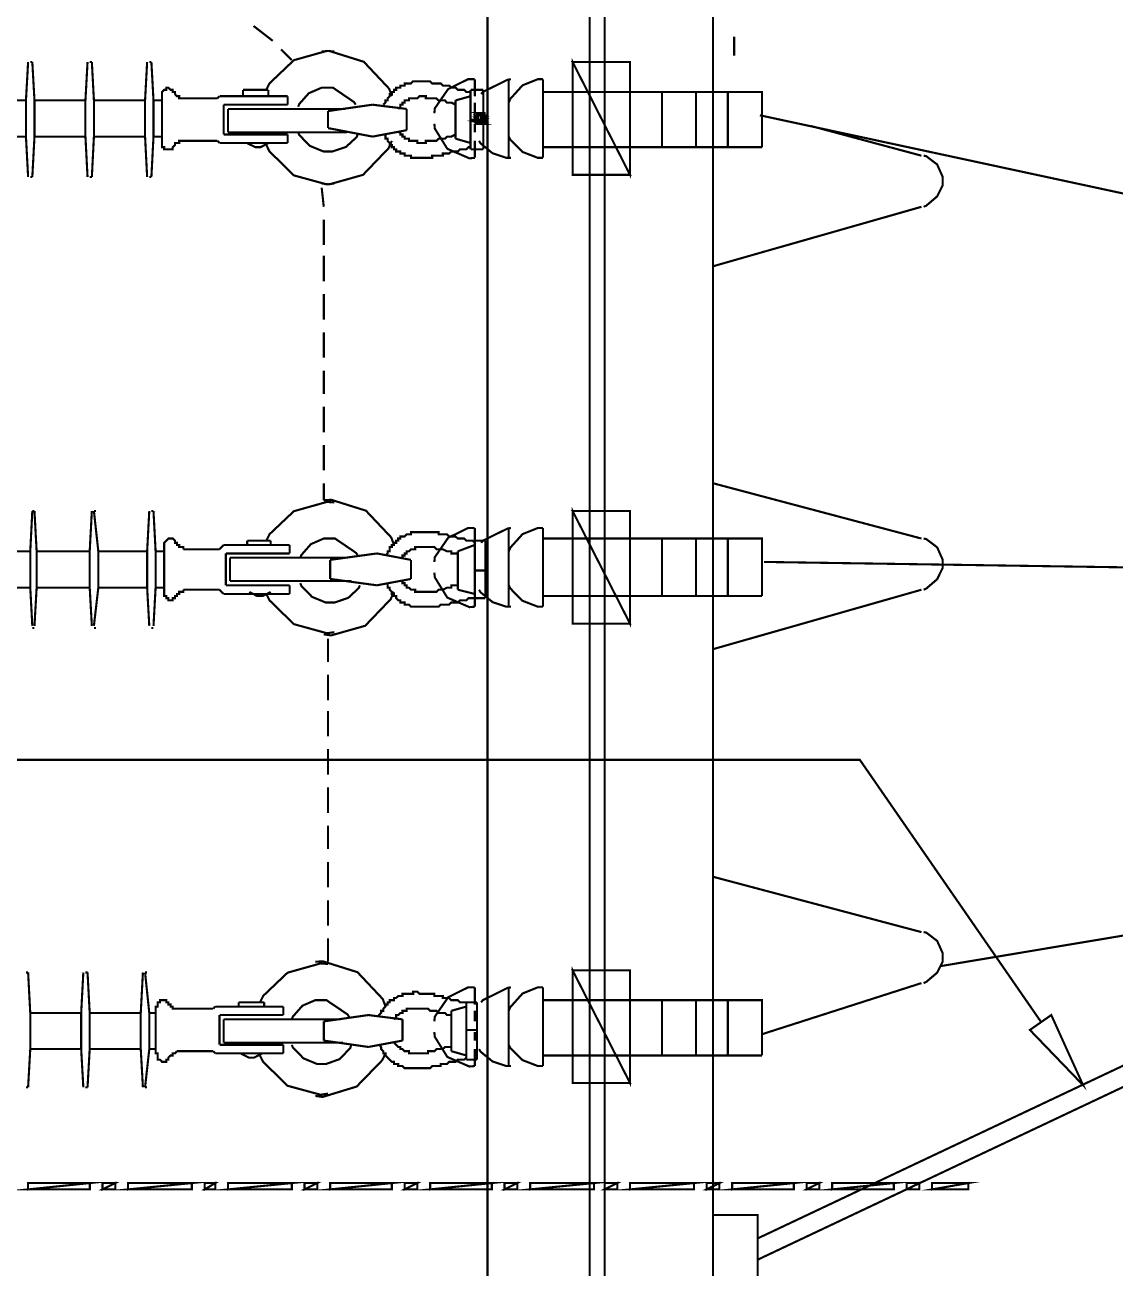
# Model space of a CAD drawing. Extents: x 219 to 1226, y 175 to 465.
# Drawn here: x 643.39 to 665.13, y 288.75 to 313.52 of the extents above; entities that cross this region are included whole.
import ezdxf

# ---------------------------------------------------------------- set-up
doc = ezdxf.new("R2010")
doc.units = 0
doc.header["$MEASUREMENT"] = 0
for name, color, linetype in [('C00-00-00-BLACK', 7, 'Continuous'), ('C00-7E-FF', 150, 'Continuous'), ('CFF-00-00', 1, 'Continuous')]:
    doc.layers.add(name, color=color, linetype=linetype)

msp = doc.modelspace()

# ---------------------------------------------------------------- linework, layer by layer
at = {"layer": 'C00-00-00-BLACK', "const_width": 0.0423}
for points in [[(681.67, 257.804), (657.579, 257.804), (652.618, 257.804), (652.618, 326.175)], [(670.557, 257.804), (670.557, 262.296), (657.113, 262.296), (657.113, 321.681), (688.498, 321.681), (688.498, 262.296), (685.148, 262.296), (685.148, 257.804)], [(648.335, 313.205), (647.953, 313.501)], [(657.536, 312.908), (657.536, 313.289)], [(649.564, 312.992), (649.415, 313.004), (648.757, 312.819), (648.27, 312.356), (648.207, 312.228)], [(648.715, 312.823), (648.503, 313.035)], [(650.711, 312.101), (650.657, 312.25), (650.151, 312.787), (649.458, 313.004), (649.311, 312.992)], [(643.415, 312.017), (643.458, 312.782)], [(643.501, 312.782), (643.542, 312.782)], [(643.542, 312.782), (643.585, 312.017)], [(644.601, 312.017), (644.643, 312.782)], [(644.686, 312.782), (644.729, 312.782)], [(644.729, 312.782), (644.77, 312.017)], [(645.79, 312.017), (645.831, 312.782)], [(645.874, 312.782), (645.916, 312.782)], [(645.916, 312.782), (645.958, 312.017)], [(652.364, 312.44), (652.231, 312.44), (651.833, 312.244), (651.567, 311.859), (651.557, 311.762)], [(652.364, 312.101), (652.364, 312.44)], [(653.084, 312.44), (653.02, 312.43), (652.523, 312.186), (652.491, 312.144)], [(653.722, 312.44), (653.62, 312.44), (653.317, 312.319), (653.073, 312.049), (653.041, 311.974)], [(653.041, 310.873), (653.041, 312.44)], [(653.722, 310.873), (653.722, 312.44)], [(646.127, 312.058), (646.127, 312.101), (646.127, 312.144), (646.127, 312.186), (646.17, 312.228), (646.213, 312.228), (646.213, 312.271), (646.254, 312.271), (646.3, 312.228), (646.342, 312.228), (646.342, 312.186), (646.385, 312.186), (646.385, 312.144), (646.426, 312.101), (646.469, 312.101), (646.469, 312.058), (646.512, 312.058)], [(647.742, 312.101), (647.742, 312.228)], [(647.742, 312.228), (648.249, 312.228)], [(648.249, 312.228), (648.249, 312.101)], [(649.989, 311.932), (649.955, 311.985), (649.535, 312.271), (649.396, 312.271), (649.311, 312.271), (649.054, 312.16), (648.863, 311.944), (648.842, 311.89)], [(652.279, 312.186), (652.238, 312.186), (652.195, 312.186), (652.152, 312.228), (652.109, 312.228), (652.068, 312.228), (652.025, 312.228), (651.98, 312.271), (651.938, 312.271), (651.896, 312.271), (651.853, 312.313), (651.81, 312.313), (651.769, 312.313), (651.726, 312.313), (651.684, 312.355), (651.642, 312.355), (651.599, 312.355), (651.557, 312.355), (651.514, 312.355), (651.473, 312.397), (651.43, 312.397), (651.387, 312.397), (651.346, 312.397), (651.303, 312.397), (651.261, 312.397), (651.218, 312.397), (651.176, 312.397), (651.134, 312.397), (651.091, 312.355), (651.05, 312.355), (651.007, 312.355), (650.964, 312.355), (650.964, 312.313), (650.922, 312.313), (650.88, 312.313), (650.88, 312.271), (650.837, 312.271), (650.795, 312.271), (650.795, 312.228), (650.752, 312.228), (650.752, 312.186), (650.711, 312.186), (650.711, 312.144), (650.668, 312.144), (650.668, 312.101), (650.625, 312.058), (650.625, 312.017), (650.584, 312.017), (650.584, 311.974), (650.539, 311.932)], [(652.279, 311.043), (652.279, 312.228)], [(652.534, 312.228), (652.279, 312.228)], [(652.279, 311.085), (652.279, 312.186)], [(652.534, 311.043), (652.534, 312.228)], [(653.722, 312.186), (658.09, 312.186), (658.09, 311.085)], [(656.095, 312.186), (656.095, 311.085)], [(656.774, 312.186), (656.774, 311.085)], [(657.409, 312.186), (657.409, 311.085)], [(643.415, 312.017), (642.482, 312.017)], [(643.415, 312.017), (643.415, 311.296)], [(643.585, 312.017), (643.585, 311.296)], [(644.601, 312.017), (643.585, 312.017)], [(644.601, 312.017), (644.601, 311.296)], [(645.79, 312.017), (644.77, 312.017)], [(644.77, 312.017), (644.77, 311.296)], [(645.79, 312.017), (645.79, 311.296)], [(645.958, 312.017), (645.958, 311.296)], [(646.127, 312.017), (645.958, 312.017)], [(646.127, 312.058), (646.127, 311.212)], [(647.231, 312.058), (646.512, 312.058)], [(647.231, 312.058), (647.274, 312.101)], [(647.274, 312.101), (648.631, 312.101)], [(647.358, 311.932), (647.358, 311.635)], [(647.358, 311.932), (648.631, 311.932)], [(648.631, 312.101), (648.631, 311.932)], [(649.438, 311.805), (650.326, 311.932)], [(650.326, 311.932), (651.007, 311.847)], [(651.98, 311.932), (651.896, 311.974), (651.853, 311.974), (651.81, 311.974), (651.769, 312.017), (651.684, 312.017), (651.642, 312.017), (651.599, 312.058), (651.557, 312.058), (651.514, 312.058), (651.473, 312.058), (651.43, 312.058), (651.387, 312.058), (651.387, 312.101), (651.346, 312.101), (651.303, 312.101), (651.261, 312.101), (651.218, 312.058), (651.176, 312.058), (651.134, 312.058), (651.091, 312.058), (651.05, 312.058), (651.05, 312.017), (651.007, 312.017), (650.964, 312.017), (650.964, 311.974), (650.922, 311.974), (650.922, 311.932), (650.88, 311.932), (650.88, 311.89), (650.837, 311.847)], [(651.98, 312.017), (652.279, 312.101)], [(651.98, 311.255), (651.98, 312.017)], [(652.364, 311.762), (652.364, 311.974)], [(647.443, 311.847), (649.777, 311.847)], [(647.443, 311.847), (647.443, 311.382)], [(649.438, 311.805), (649.438, 311.466)], [(651.007, 311.847), (651.007, 311.424)], [(647.358, 311.339), (647.358, 311.635)], [(649.438, 311.466), (650.326, 311.296)], [(650.326, 311.296), (651.007, 311.424)], [(651.557, 311.551), (651.567, 311.456), (651.816, 311.053), (652.257, 310.863), (652.364, 310.873)], [(652.534, 311.635), (652.279, 311.635)], [(652.364, 311.382), (652.364, 311.551)], [(643.415, 311.296), (642.482, 311.296)], [(643.415, 311.296), (643.458, 310.493)], [(643.542, 310.493), (643.585, 311.296)], [(644.601, 311.296), (643.585, 311.296)], [(644.601, 311.296), (644.643, 310.493)], [(644.729, 310.493), (644.77, 311.296)], [(645.79, 311.296), (644.77, 311.296)], [(645.79, 311.296), (645.831, 310.493)], [(645.916, 310.493), (645.958, 311.296)], [(646.127, 311.296), (645.958, 311.296)], [(646.127, 311.212), (646.127, 311.169), (646.127, 311.128), (646.127, 311.085), (646.17, 311.085), (646.17, 311.043), (646.213, 311.043), (646.254, 311.043), (646.3, 311.043), (646.342, 311.043), (646.342, 311.085), (646.385, 311.128), (646.385, 311.169), (646.426, 311.169), (646.469, 311.169), (646.469, 311.212), (646.512, 311.212)], [(647.231, 311.212), (646.512, 311.212)], [(647.231, 311.212), (647.274, 311.169)], [(647.358, 311.339), (648.631, 311.339)], [(647.443, 311.382), (649.819, 311.382)], [(648.631, 311.169), (648.631, 311.339)], [(648.842, 311.382), (648.863, 311.329), (649.076, 311.111), (649.346, 311), (649.438, 311), (649.527, 311), (649.797, 311.091), (650.008, 311.286), (650.03, 311.339)], [(649.311, 310.363), (649.458, 310.343), (650.136, 310.534), (650.646, 311.065), (650.711, 311.212)], [(652.279, 311.085), (652.238, 311.085), (652.195, 311.043), (652.152, 311.043), (652.109, 311.043), (652.068, 311.043), (652.025, 311), (651.98, 311), (651.938, 311), (651.896, 311), (651.853, 310.959), (651.81, 310.959), (651.769, 310.959), (651.726, 310.959), (651.726, 310.916), (651.684, 310.916), (651.642, 310.916), (651.599, 310.916), (651.557, 310.916), (651.514, 310.916), (651.514, 310.873), (651.473, 310.873), (651.43, 310.873), (651.387, 310.873), (651.346, 310.873), (651.303, 310.873), (651.261, 310.873), (651.218, 310.873), (651.176, 310.873), (651.134, 310.873), (651.091, 310.873), (651.091, 310.916), (651.05, 310.916), (651.007, 310.916), (650.964, 310.916), (650.964, 310.959), (650.922, 310.959), (650.88, 310.959), (650.88, 311), (650.837, 311), (650.795, 311), (650.795, 311.043), (650.752, 311.043), (650.752, 311.085), (650.711, 311.085), (650.711, 311.128), (650.668, 311.128), (650.668, 311.169), (650.625, 311.212), (650.625, 311.255), (650.584, 311.255), (650.584, 311.296), (650.584, 311.339), (650.539, 311.339)], [(651.98, 311.339), (651.896, 311.296), (651.853, 311.296), (651.81, 311.296), (651.769, 311.255), (651.684, 311.255), (651.642, 311.255), (651.599, 311.212), (651.557, 311.212), (651.514, 311.212), (651.473, 311.212), (651.43, 311.212), (651.387, 311.212), (651.387, 311.169), (651.346, 311.169), (651.303, 311.169), (651.261, 311.169), (651.218, 311.169), (651.218, 311.212), (651.176, 311.212), (651.134, 311.212), (651.091, 311.212), (651.05, 311.212), (651.05, 311.255), (651.007, 311.255), (650.964, 311.255), (650.964, 311.296), (650.922, 311.296), (650.922, 311.339), (650.88, 311.339), (650.88, 311.382), (650.837, 311.382)], [(652.279, 311.169), (651.98, 311.255)], [(652.364, 310.873), (652.364, 311.212)], [(652.448, 311.212), (652.48, 311.16), (652.718, 310.964), (652.991, 310.873), (653.084, 310.873)], [(653.041, 311.296), (653.073, 311.233), (653.317, 310.99), (653.62, 310.873), (653.722, 310.873)], [(647.274, 311.169), (648.631, 311.169)], [(647.826, 311.169), (647.836, 311.16), (647.988, 311.085), (648.039, 311.085), (648.091, 311.085), (648.238, 311.16), (648.249, 311.169)], [(648.207, 311.128), (648.27, 311.001), (648.757, 310.523), (649.415, 310.343), (649.564, 310.363)], [(652.534, 311.043), (652.279, 311.043)], [(658.09, 311.085), (653.722, 311.085)], [(643.501, 310.493), (643.542, 310.493)], [(644.686, 310.493), (644.729, 310.493)], [(645.874, 310.493), (645.916, 310.493)], [(649.311, 310.278), (649.353, 309.897)], [(649.353, 309.642), (649.353, 309.135)], [(649.353, 308.923), (649.353, 308.413)], [(649.353, 308.158), (649.353, 307.651)], [(649.353, 307.396), (649.353, 306.889)], [(649.353, 306.634), (649.353, 306.167)], [(649.353, 305.912), (649.353, 305.405)], [(649.353, 305.15), (649.353, 304.643)], [(649.353, 304.388), (649.353, 304.048)], [(649.564, 304.005), (649.415, 304.016), (648.757, 303.831), (648.27, 303.371), (648.207, 303.243)], [(650.752, 303.159), (650.698, 303.308), (650.194, 303.841), (649.501, 304.059), (649.353, 304.048)], [(643.501, 303.031), (643.542, 303.835)], [(643.542, 303.835), (643.585, 303.835)], [(643.585, 303.835), (643.628, 303.031)], [(644.686, 303.031), (644.729, 303.835)], [(644.77, 303.835), (644.813, 303.835)], [(644.77, 303.835), (644.858, 303.031)], [(645.831, 303.031), (645.874, 303.835)], [(645.916, 303.835), (645.958, 303.835)], [(645.958, 303.835), (646, 303.031)], [(652.364, 303.496), (652.231, 303.496), (651.833, 303.301), (651.567, 302.915), (651.557, 302.82)], [(652.364, 303.2), (652.364, 303.496)], [(653.084, 303.496), (653.02, 303.487), (652.523, 303.243), (652.491, 303.2)], [(653.041, 301.928), (653.041, 303.496)], [(653.722, 303.496), (653.62, 303.496), (653.317, 303.375), (653.073, 303.105), (653.041, 303.031)], [(653.722, 301.928), (653.722, 303.496)], [(646.17, 303.073), (646.17, 303.116), (646.17, 303.159), (646.17, 303.2), (646.213, 303.243), (646.254, 303.286), (646.3, 303.286), (646.342, 303.286), (646.385, 303.243), (646.385, 303.2), (646.426, 303.2), (646.426, 303.159), (646.469, 303.159), (646.469, 303.116), (646.512, 303.116), (646.553, 303.116), (646.553, 303.073)], [(647.826, 303.243), (648.292, 303.243)], [(647.826, 303.159), (647.826, 303.243)], [(648.292, 303.243), (648.292, 303.159)], [(650.03, 302.947), (649.998, 303), (649.577, 303.286), (649.438, 303.286), (649.352, 303.286), (649.097, 303.175), (648.906, 302.958), (648.885, 302.904)], [(652.364, 303.2), (652.321, 303.243), (652.279, 303.243), (652.238, 303.243), (652.195, 303.243), (652.152, 303.286), (652.109, 303.286), (652.068, 303.286), (652.025, 303.286), (651.98, 303.327), (651.938, 303.327), (651.896, 303.327), (651.853, 303.327), (651.81, 303.37), (651.769, 303.37), (651.726, 303.37), (651.684, 303.37), (651.642, 303.37), (651.642, 303.412), (651.599, 303.412), (651.557, 303.412), (651.514, 303.412), (651.473, 303.412), (651.43, 303.412), (651.387, 303.412), (651.346, 303.412), (651.303, 303.412), (651.261, 303.412), (651.218, 303.412), (651.176, 303.412), (651.134, 303.412), (651.091, 303.412), (651.091, 303.37), (651.05, 303.37), (651.007, 303.37), (650.964, 303.327), (650.922, 303.327), (650.88, 303.327), (650.88, 303.286), (650.837, 303.286), (650.837, 303.243), (650.795, 303.243), (650.795, 303.2), (650.752, 303.2), (650.752, 303.159), (650.711, 303.159), (650.711, 303.116), (650.668, 303.116), (650.668, 303.073), (650.668, 303.031), (650.625, 303.031), (650.625, 302.989), (650.584, 302.947)], [(652.575, 303.243), (652.364, 303.243)], [(652.364, 302.098), (652.364, 303.243)], [(652.575, 302.098), (652.575, 303.243)], [(653.722, 303.286), (658.09, 303.286), (658.09, 302.139)], [(656.095, 303.286), (656.095, 302.139)], [(656.774, 303.286), (656.774, 302.139)], [(657.409, 303.286), (657.409, 302.139)], [(643.501, 303.031), (642.524, 303.031)], [(643.501, 303.031), (643.501, 302.308)], [(644.686, 303.031), (643.628, 303.031)], [(643.628, 303.031), (643.628, 302.308)], [(644.686, 303.031), (644.686, 302.308)], [(644.858, 303.031), (644.858, 302.308)], [(645.831, 303.031), (644.858, 303.031)], [(645.831, 303.031), (645.831, 302.308)], [(646.17, 303.031), (646, 303.031)], [(646, 303.031), (646, 302.308)], [(646.17, 303.073), (646.17, 302.266)], [(647.274, 303.073), (646.553, 303.073)], [(647.274, 303.073), (647.358, 303.159)], [(647.358, 303.159), (648.673, 303.159)], [(648.673, 303.159), (648.673, 302.989)], [(652.025, 302.989), (651.938, 302.989), (651.896, 302.989), (651.896, 303.031), (651.81, 303.031), (651.726, 303.073), (651.684, 303.073), (651.642, 303.073), (651.599, 303.073), (651.557, 303.116), (651.514, 303.116), (651.473, 303.116), (651.43, 303.116), (651.387, 303.116), (651.346, 303.116), (651.303, 303.116), (651.261, 303.116), (651.218, 303.116), (651.176, 303.116), (651.176, 303.073), (651.134, 303.073), (651.091, 303.073), (651.05, 303.031), (651.007, 303.031), (651.007, 302.989), (650.964, 302.989), (650.964, 302.947), (650.922, 302.947), (650.922, 302.904)], [(652.025, 303.031), (652.364, 303.159)], [(652.025, 302.266), (652.025, 303.031)], [(652.364, 302.098), (652.364, 303.2)], [(652.364, 302.82), (652.364, 303.031)], [(647.401, 302.989), (648.673, 302.989)], [(647.401, 302.989), (647.401, 302.693)], [(647.485, 302.904), (647.485, 302.438)], [(647.485, 302.904), (649.819, 302.904)], [(649.48, 302.861), (650.412, 302.989)], [(649.48, 302.861), (649.48, 302.481)], [(650.412, 302.989), (651.091, 302.861)], [(651.091, 302.861), (651.091, 302.481)], [(647.401, 302.354), (647.401, 302.693)], [(651.557, 302.608), (651.567, 302.512), (651.816, 302.109), (652.257, 301.919), (652.364, 301.928)], [(652.364, 302.438), (652.364, 302.65)], [(652.575, 302.65), (652.364, 302.65)], [(643.501, 302.308), (642.524, 302.308)], [(643.501, 302.308), (643.542, 301.546)], [(643.585, 301.546), (643.628, 302.308)], [(644.686, 302.308), (643.628, 302.308)], [(644.686, 302.308), (644.729, 301.546)], [(644.77, 301.546), (644.858, 302.308)], [(645.831, 302.308), (644.858, 302.308)], [(645.831, 302.308), (645.874, 301.546)], [(645.958, 301.546), (646, 302.308)], [(646.17, 302.308), (646, 302.308)], [(646.17, 302.266), (646.17, 302.225), (646.17, 302.182), (646.17, 302.139), (646.213, 302.139), (646.213, 302.098), (646.254, 302.098), (646.254, 302.055), (646.3, 302.055), (646.342, 302.055), (646.342, 302.098), (646.385, 302.098), (646.385, 302.139), (646.426, 302.139), (646.426, 302.182), (646.469, 302.182), (646.469, 302.225), (646.512, 302.225), (646.553, 302.225), (646.553, 302.266)], [(647.274, 302.266), (646.553, 302.266)], [(647.274, 302.266), (647.358, 302.182)], [(647.401, 302.354), (648.673, 302.354)], [(647.485, 302.438), (649.903, 302.438)], [(648.673, 302.182), (648.673, 302.354)], [(648.885, 302.397), (648.906, 302.343), (649.118, 302.124), (649.389, 302.012), (649.48, 302.012), (649.57, 302.012), (649.84, 302.103), (650.051, 302.3), (650.073, 302.354)], [(649.48, 302.481), (650.412, 302.354)], [(650.412, 302.354), (651.091, 302.481)], [(652.364, 302.098), (652.321, 302.098), (652.279, 302.098), (652.238, 302.098), (652.195, 302.055), (652.152, 302.055), (652.109, 302.055), (652.068, 302.055), (652.025, 302.012), (651.98, 302.012), (651.938, 302.012), (651.896, 302.012), (651.853, 301.969), (651.81, 301.969), (651.769, 301.969), (651.726, 301.969), (651.684, 301.969), (651.642, 301.928), (651.599, 301.928), (651.557, 301.928), (651.514, 301.928), (651.473, 301.928), (651.43, 301.928), (651.387, 301.928), (651.346, 301.928), (651.303, 301.928), (651.261, 301.928), (651.218, 301.928), (651.176, 301.928), (651.134, 301.928), (651.091, 301.928), (651.05, 301.969), (651.007, 301.969), (650.964, 301.969), (650.964, 302.012), (650.922, 302.012), (650.88, 302.012), (650.88, 302.055), (650.837, 302.055), (650.795, 302.098), (650.795, 302.139), (650.752, 302.139), (650.752, 302.182), (650.711, 302.182), (650.711, 302.225), (650.668, 302.266), (650.668, 302.308), (650.625, 302.308), (650.625, 302.354), (650.625, 302.397)], [(652.025, 302.354), (651.938, 302.354), (651.896, 302.354), (651.896, 302.308), (651.81, 302.308), (651.726, 302.266), (651.684, 302.266), (651.642, 302.266), (651.599, 302.225), (651.557, 302.225), (651.514, 302.225), (651.473, 302.225), (651.43, 302.225), (651.387, 302.225), (651.346, 302.225), (651.303, 302.225), (651.261, 302.225), (651.218, 302.225), (651.176, 302.225), (651.176, 302.266), (651.134, 302.266), (651.091, 302.266), (651.05, 302.308), (651.007, 302.308), (651.007, 302.354), (650.964, 302.354), (650.964, 302.397), (650.922, 302.397), (650.922, 302.438)], [(652.364, 302.182), (652.025, 302.266)], [(652.364, 301.928), (652.364, 302.308)], [(652.448, 302.266), (652.48, 302.214), (652.718, 302.019), (652.991, 301.928), (653.084, 301.928)], [(653.041, 302.354), (653.073, 302.29), (653.317, 302.045), (653.62, 301.928), (653.722, 301.928)], [(647.358, 302.182), (648.673, 302.182)], [(647.869, 302.225), (647.879, 302.215), (648.029, 302.139), (648.08, 302.139), (648.132, 302.139), (648.281, 302.215), (648.292, 302.225)], [(648.207, 302.182), (648.27, 302.055), (648.757, 301.58), (649.415, 301.399), (649.564, 301.42)], [(649.353, 301.377), (649.501, 301.356), (650.179, 301.548), (650.687, 302.077), (650.752, 302.225)], [(652.575, 302.098), (652.364, 302.098)], [(658.09, 302.139), (653.722, 302.139)], [(643.542, 301.505), (643.585, 301.505)], [(644.77, 301.505), (644.813, 301.505)], [(645.916, 301.505), (645.958, 301.505)], [(649.438, 301.293), (649.438, 300.827)], [(649.438, 300.574), (649.438, 300.062)], [(649.438, 299.851), (649.438, 299.343)], [(649.438, 299.089), (649.438, 298.581)], [(649.438, 298.327), (649.438, 297.816)], [(649.438, 297.563), (649.438, 297.097)], [(649.438, 296.842), (649.438, 296.335)], [(649.438, 296.078), (649.438, 295.57)], [(649.438, 295.316), (649.438, 294.851)], [(649.438, 294.808), (649.289, 294.819), (648.63, 294.634), (648.144, 294.171), (648.08, 294.043)], [(650.584, 293.959), (650.53, 294.108), (650.025, 294.644), (649.331, 294.862), (649.184, 294.851)], [(643.415, 294.638), (643.458, 294.638)], [(643.458, 294.638), (643.501, 293.832)], [(644.516, 293.832), (644.559, 294.638)], [(644.601, 294.638), (644.643, 294.638)], [(644.643, 294.638), (644.686, 293.832)], [(645.704, 293.832), (645.747, 294.638)], [(645.79, 294.638), (645.874, 293.832)], [(645.79, 294.638), (645.831, 294.638)], [(652.364, 294.342), (652.231, 294.342), (651.833, 294.145), (651.567, 293.758), (651.557, 293.663)], [(652.364, 294), (652.364, 294.342)], [(653.084, 294.342), (653.02, 294.333), (652.523, 294.086), (652.491, 294.043)], [(653.722, 294.342), (653.62, 294.342), (653.317, 294.22), (653.073, 293.948), (653.041, 293.874)], [(653.041, 292.774), (653.041, 294.342)], [(653.722, 292.774), (653.722, 294.342)], [(658.005, 289.339), (668.861, 294.469)], [(646, 293.916), (646, 293.959), (646.043, 293.959), (646.043, 294), (646.043, 294.043), (646.086, 294.043), (646.086, 294.086), (646.127, 294.086), (646.17, 294.086), (646.213, 294.086), (646.213, 294.043), (646.254, 294.043), (646.254, 294), (646.3, 294), (646.3, 293.959), (646.342, 293.959), (646.342, 293.916), (646.385, 293.916), (646.426, 293.916)], [(649.86, 293.747), (649.829, 293.801), (649.407, 294.086), (649.268, 294.086), (649.182, 294.086), (648.927, 293.976), (648.736, 293.758), (648.715, 293.704)], [(652.195, 294.043), (652.152, 294.043), (652.109, 294.043), (652.068, 294.043), (652.025, 294.086), (651.98, 294.086), (651.938, 294.086), (651.896, 294.086), (651.853, 294.129), (651.81, 294.129), (651.769, 294.129), (651.726, 294.129), (651.726, 294.17), (651.684, 294.17), (651.642, 294.17), (651.599, 294.17), (651.557, 294.17), (651.557, 294.213), (651.514, 294.213), (651.473, 294.213), (651.43, 294.213), (651.387, 294.213), (651.346, 294.213), (651.303, 294.213), (651.261, 294.213), (651.218, 294.258), (651.176, 294.258), (651.134, 294.258), (651.134, 294.213), (651.091, 294.213), (651.05, 294.213), (651.007, 294.213), (650.964, 294.213), (650.922, 294.213), (650.922, 294.17), (650.88, 294.17), (650.837, 294.17), (650.795, 294.129), (650.752, 294.129), (650.752, 294.086), (650.711, 294.086), (650.668, 294.086), (650.668, 294.043), (650.625, 294.043), (650.625, 294), (650.584, 294), (650.584, 293.959), (650.539, 293.916), (650.539, 293.874), (650.496, 293.874), (650.496, 293.832), (650.454, 293.79), (650.454, 293.747)], [(653.722, 294.086), (658.09, 294.086), (658.09, 292.985)], [(656.095, 294.086), (656.095, 292.985)], [(656.774, 294.086), (656.774, 292.985)], [(657.409, 294.086), (657.409, 292.985)], [(643.501, 293.832), (643.501, 293.112)], [(644.516, 293.832), (643.501, 293.832)], [(644.516, 293.832), (644.516, 293.112)], [(645.704, 293.832), (644.686, 293.832)], [(644.686, 293.832), (644.686, 293.112)], [(645.704, 293.832), (645.704, 293.112)], [(645.874, 293.832), (645.874, 293.112)], [(646, 293.832), (645.874, 293.832)], [(646, 293.916), (646, 293.07)], [(647.147, 293.916), (646.426, 293.916)], [(647.147, 293.916), (647.189, 293.959)], [(647.189, 293.959), (648.546, 293.959)], [(647.654, 293.959), (647.654, 294.043)], [(647.654, 294.043), (648.165, 294.043)], [(648.165, 294.043), (648.165, 293.959)], [(648.546, 293.959), (648.546, 293.79)], [(651.896, 293.79), (651.81, 293.79), (651.769, 293.832), (651.726, 293.832), (651.642, 293.832), (651.599, 293.874), (651.557, 293.874), (651.514, 293.874), (651.473, 293.874), (651.43, 293.916), (651.387, 293.916), (651.346, 293.916), (651.303, 293.916), (651.261, 293.916), (651.218, 293.916), (651.176, 293.916), (651.134, 293.916), (651.091, 293.916), (651.05, 293.916), (651.007, 293.916), (651.007, 293.874), (650.964, 293.874), (650.922, 293.874), (650.922, 293.832), (650.88, 293.832), (650.837, 293.79), (650.795, 293.79), (650.795, 293.747), (650.752, 293.704)], [(651.896, 293.874), (652.195, 293.959)], [(651.896, 293.07), (651.896, 293.874)], [(652.195, 292.901), (652.195, 294.043)], [(652.195, 292.942), (652.195, 294.043)], [(652.406, 294.043), (652.195, 294.043)], [(652.364, 293.663), (652.364, 293.874)], [(652.406, 292.901), (652.406, 294.043)], [(658.005, 288.915), (668.861, 294.043)], [(647.274, 293.79), (647.274, 293.493)], [(647.274, 293.79), (648.546, 293.79)], [(647.358, 293.704), (649.692, 293.704)], [(647.358, 293.704), (647.358, 293.238)], [(649.353, 293.663), (650.242, 293.79)], [(649.353, 293.663), (649.353, 293.281)], [(650.242, 293.79), (650.922, 293.704)], [(650.922, 293.704), (650.922, 293.281)], [(647.274, 293.197), (647.274, 293.493)], [(651.557, 293.451), (651.567, 293.355), (651.816, 292.955), (652.257, 292.764), (652.364, 292.774)], [(652.406, 293.493), (652.195, 293.493)], [(652.364, 293.281), (652.364, 293.451)], [(643.458, 292.35), (643.501, 293.112)], [(644.516, 293.112), (643.501, 293.112)], [(644.516, 293.112), (644.559, 292.35)], [(644.643, 292.35), (644.686, 293.112)], [(645.704, 293.112), (644.686, 293.112)], [(645.704, 293.112), (645.747, 292.35)], [(645.79, 292.35), (645.874, 293.112)], [(646, 293.112), (645.874, 293.112)], [(647.274, 293.197), (648.546, 293.197)], [(647.358, 293.238), (649.733, 293.238)], [(648.546, 293.028), (648.546, 293.197)], [(648.715, 293.197), (648.736, 293.145), (648.948, 292.927), (649.219, 292.815), (649.311, 292.815), (649.4, 292.815), (649.67, 292.912), (649.881, 293.133), (649.903, 293.197)], [(649.353, 293.281), (650.242, 293.154)], [(650.242, 293.154), (650.922, 293.281)], [(652.195, 292.942), (652.152, 292.901), (652.109, 292.901), (652.068, 292.901), (652.025, 292.901), (651.98, 292.858), (651.938, 292.858), (651.896, 292.858), (651.853, 292.858), (651.81, 292.815), (651.769, 292.815), (651.726, 292.815), (651.684, 292.815), (651.684, 292.774), (651.642, 292.774), (651.599, 292.774), (651.557, 292.774), (651.514, 292.774), (651.473, 292.731), (651.43, 292.731), (651.387, 292.731), (651.346, 292.731), (651.303, 292.731), (651.261, 292.731), (651.218, 292.731), (651.176, 292.731), (651.134, 292.731), (651.091, 292.731), (651.05, 292.731), (651.007, 292.731), (650.964, 292.731), (650.922, 292.774), (650.88, 292.774), (650.837, 292.774), (650.837, 292.815), (650.795, 292.815), (650.752, 292.815), (650.752, 292.858), (650.711, 292.858), (650.668, 292.901), (650.625, 292.942), (650.584, 292.985), (650.584, 293.028), (650.539, 293.028), (650.539, 293.07), (650.496, 293.112), (650.496, 293.154), (650.454, 293.197)], [(651.896, 293.154), (651.81, 293.154), (651.769, 293.154), (651.726, 293.112), (651.642, 293.112), (651.599, 293.112), (651.557, 293.07), (651.514, 293.07), (651.473, 293.07), (651.43, 293.07), (651.43, 293.028), (651.387, 293.028), (651.346, 293.028), (651.303, 293.028), (651.261, 293.028), (651.218, 293.028), (651.176, 293.028), (651.134, 293.028), (651.091, 293.028), (651.05, 293.028), (651.05, 293.07), (651.007, 293.07), (650.964, 293.07), (650.922, 293.112), (650.88, 293.112), (650.88, 293.154), (650.837, 293.154), (650.795, 293.197), (650.752, 293.238)], [(652.364, 292.774), (652.364, 293.112)], [(652.448, 293.112), (652.48, 293.059), (652.718, 292.865), (652.991, 292.774), (653.084, 292.774)], [(653.041, 293.197), (653.073, 293.133), (653.317, 292.891), (653.62, 292.774), (653.722, 292.774)], [(646, 293.07), (646, 293.028), (646.043, 293.028), (646.043, 292.985), (646.043, 292.942), (646.043, 292.901), (646.086, 292.901), (646.127, 292.858), (646.17, 292.858), (646.213, 292.858), (646.213, 292.901), (646.254, 292.901), (646.254, 292.942), (646.3, 292.985), (646.342, 292.985), (646.342, 293.028), (646.385, 293.028), (646.426, 293.07)], [(647.147, 293.07), (646.426, 293.07)], [(647.147, 293.07), (647.189, 293.028)], [(647.189, 293.028), (648.546, 293.028)], [(647.7, 293.028), (647.709, 293.018), (647.86, 292.942), (647.91, 292.942), (647.963, 292.942), (648.112, 293.018), (648.123, 293.028)], [(648.08, 292.985), (648.144, 292.858), (648.63, 292.381), (649.289, 292.202), (649.438, 292.223)], [(649.184, 292.178), (649.331, 292.158), (650.009, 292.365), (650.519, 292.89), (650.584, 293.028)], [(652.195, 292.985), (651.896, 293.07)], [(652.406, 292.901), (652.195, 292.901)], [(658.09, 292.985), (653.722, 292.985)], [(643.415, 292.35), (643.458, 292.35)], [(644.601, 292.35), (644.643, 292.35)], [(645.79, 292.35), (645.831, 292.35)], [(662.203, 290.442), (662.203, 290.315)]]:
    msp.add_lwpolyline(points, dxfattribs=at)
for points in [[(654.952, 286.626), (654.653, 286.626), (654.653, 318.801), (654.952, 318.801), (654.952, 286.626)], [(655.459, 312.782), (654.314, 312.782), (655.459, 310.534), (655.459, 312.782)], [(654.314, 312.782), (655.459, 310.534), (654.314, 310.534), (654.314, 312.782)], [(654.314, 312.782), (655.459, 312.782), (655.459, 310.534), (654.314, 310.534), (654.314, 312.782)], [(652.534, 311.762), (652.406, 311.762), (652.534, 311.721), (652.534, 311.762)], [(652.448, 311.721), (652.364, 311.721), (652.406, 311.678), (652.448, 311.721)], [(652.406, 311.678), (652.364, 311.678), (652.406, 311.635), (652.406, 311.678)], [(652.575, 311.635), (652.575, 311.667), (652.48, 311.762), (652.448, 311.762), (652.426, 311.762), (652.364, 311.667), (652.364, 311.635), (652.364, 311.614), (652.426, 311.551), (652.448, 311.551), (652.48, 311.551), (652.575, 311.614), (652.575, 311.635)], [(652.364, 311.721), (652.406, 311.678), (652.364, 311.678), (652.364, 311.721)], [(652.534, 311.721), (652.406, 311.721), (652.364, 311.721), (652.534, 311.721)], [(652.534, 311.721), (652.575, 311.721), (652.364, 311.721), (652.534, 311.721)], [(652.534, 311.721), (652.364, 311.721), (652.534, 311.721)], [(652.575, 311.721), (652.364, 311.721), (652.575, 311.721)], [(652.364, 311.721), (652.575, 311.721), (652.618, 311.721), (652.364, 311.721)], [(652.575, 311.721), (652.618, 311.721), (652.364, 311.721), (652.575, 311.721)], [(652.575, 311.721), (652.364, 311.721), (652.534, 311.721), (652.575, 311.721)], [(652.364, 311.721), (652.448, 311.721), (652.491, 311.721), (652.364, 311.721)], [(652.448, 311.721), (652.491, 311.721), (652.364, 311.721), (652.448, 311.721)], [(652.364, 311.721), (652.448, 311.721), (652.491, 311.721), (652.364, 311.721)], [(652.448, 311.721), (652.491, 311.721), (652.364, 311.721), (652.448, 311.721)], [(652.448, 311.721), (652.364, 311.721), (652.448, 311.721)], [(652.364, 311.721), (652.448, 311.721), (652.491, 311.721), (652.364, 311.721)], [(652.364, 311.721), (652.448, 311.721), (652.491, 311.721), (652.364, 311.721)], [(652.448, 311.721), (652.491, 311.721), (652.364, 311.721), (652.448, 311.721)], [(652.364, 311.678), (652.406, 311.635), (652.364, 311.635), (652.364, 311.678)], [(652.364, 311.678), (652.406, 311.678), (652.448, 311.678), (652.364, 311.678)], [(652.406, 311.678), (652.448, 311.678), (652.364, 311.678), (652.406, 311.678)], [(652.406, 311.678), (652.364, 311.678), (652.406, 311.678)], [(652.364, 311.678), (652.406, 311.678), (652.448, 311.678), (652.364, 311.678)], [(652.364, 311.678), (652.406, 311.678), (652.448, 311.678), (652.364, 311.678)], [(652.406, 311.678), (652.448, 311.678), (652.364, 311.678), (652.406, 311.678)], [(652.364, 311.678), (652.406, 311.678), (652.448, 311.678), (652.364, 311.678)], [(652.406, 311.678), (652.448, 311.678), (652.364, 311.678), (652.406, 311.678)], [(652.406, 311.678), (652.364, 311.678), (652.406, 311.678)], [(652.364, 311.678), (652.406, 311.678), (652.448, 311.678), (652.364, 311.678)], [(652.364, 311.678), (652.406, 311.678), (652.448, 311.678), (652.364, 311.678)], [(652.406, 311.678), (652.448, 311.678), (652.364, 311.678), (652.406, 311.678)], [(652.406, 311.762), (652.534, 311.721), (652.406, 311.721), (652.406, 311.762)], [(652.448, 311.762), (652.491, 311.762), (652.406, 311.762), (652.448, 311.762)], [(652.491, 311.762), (652.406, 311.762), (652.491, 311.762)], [(652.406, 311.762), (652.491, 311.762), (652.534, 311.762), (652.406, 311.762)], [(652.534, 311.762), (652.406, 311.762), (652.534, 311.762)], [(652.406, 311.762), (652.534, 311.762), (652.575, 311.762), (652.406, 311.762)], [(652.534, 311.762), (652.575, 311.762), (652.406, 311.762), (652.534, 311.762)], [(652.534, 311.762), (652.406, 311.762), (652.491, 311.762), (652.534, 311.762)], [(652.406, 311.721), (652.534, 311.721), (652.575, 311.721), (652.406, 311.721)], [(652.534, 311.635), (652.534, 311.657), (652.469, 311.721), (652.448, 311.721), (652.448, 311.721), (652.406, 311.657), (652.406, 311.635), (652.406, 311.625), (652.448, 311.593), (652.448, 311.593), (652.469, 311.593), (652.534, 311.625), (652.534, 311.635)], [(652.575, 311.721), (652.491, 311.721), (652.575, 311.678), (652.575, 311.721)], [(652.491, 311.762), (652.448, 311.762), (652.491, 311.762)], [(652.448, 311.762), (652.491, 311.762), (652.534, 311.762), (652.448, 311.762)], [(652.491, 311.762), (652.534, 311.762), (652.448, 311.762), (652.491, 311.762)], [(652.491, 311.762), (652.448, 311.762), (652.491, 311.762)], [(652.448, 311.721), (652.575, 311.721), (652.618, 311.721), (652.448, 311.721)], [(652.575, 311.721), (652.618, 311.721), (652.448, 311.721), (652.575, 311.721)], [(652.575, 311.721), (652.448, 311.721), (652.575, 311.721)], [(652.448, 311.721), (652.575, 311.721), (652.491, 311.721), (652.448, 311.721)], [(652.491, 311.721), (652.575, 311.678), (652.491, 311.678), (652.491, 311.721)], [(652.491, 311.721), (652.575, 311.721), (652.618, 311.721), (652.491, 311.721)], [(652.575, 311.721), (652.618, 311.721), (652.491, 311.721), (652.575, 311.721)], [(652.491, 311.721), (652.575, 311.721), (652.618, 311.721), (652.491, 311.721)], [(652.575, 311.721), (652.618, 311.721), (652.491, 311.721), (652.575, 311.721)], [(652.575, 311.678), (652.491, 311.678), (652.575, 311.678)], [(652.491, 311.678), (652.575, 311.678), (652.618, 311.678), (652.491, 311.678)], [(652.491, 311.678), (652.575, 311.678), (652.618, 311.678), (652.491, 311.678)], [(652.575, 311.678), (652.618, 311.678), (652.491, 311.678), (652.575, 311.678)], [(652.575, 311.678), (652.491, 311.678), (652.575, 311.678)], [(652.491, 311.678), (652.575, 311.678), (652.534, 311.678), (652.491, 311.678)], [(652.575, 311.678), (652.534, 311.678), (652.575, 311.635), (652.575, 311.678)], [(652.534, 311.678), (652.575, 311.635), (652.534, 311.635), (652.534, 311.678)], [(652.575, 311.678), (652.534, 311.678), (652.575, 311.678)], [(652.534, 311.678), (652.575, 311.678), (652.618, 311.678), (652.534, 311.678)], [(652.534, 311.678), (652.575, 311.678), (652.618, 311.678), (652.534, 311.678)], [(652.575, 311.678), (652.618, 311.678), (652.534, 311.678), (652.575, 311.678)], [(652.534, 311.593), (652.364, 311.593), (652.534, 311.551), (652.534, 311.593)], [(652.364, 311.593), (652.534, 311.551), (652.406, 311.551), (652.364, 311.593)], [(652.406, 311.635), (652.364, 311.635), (652.406, 311.593), (652.406, 311.635)], [(652.364, 311.635), (652.406, 311.593), (652.364, 311.593), (652.364, 311.635)], [(652.364, 311.635), (652.406, 311.635), (652.448, 311.635), (652.364, 311.635)], [(652.406, 311.635), (652.448, 311.635), (652.364, 311.635), (652.406, 311.635)], [(652.406, 311.635), (652.364, 311.635), (652.406, 311.635)], [(652.364, 311.635), (652.406, 311.635), (652.448, 311.635), (652.364, 311.635)], [(652.364, 311.635), (652.406, 311.635), (652.448, 311.635), (652.364, 311.635)], [(652.406, 311.635), (652.448, 311.635), (652.364, 311.635), (652.406, 311.635)], [(652.364, 311.635), (652.406, 311.635), (652.448, 311.635), (652.364, 311.635)], [(652.406, 311.635), (652.448, 311.635), (652.364, 311.635), (652.406, 311.635)], [(652.406, 311.635), (652.364, 311.635), (652.406, 311.635)], [(652.364, 311.635), (652.406, 311.635), (652.448, 311.635), (652.364, 311.635)], [(652.448, 311.593), (652.491, 311.593), (652.364, 311.593), (652.448, 311.593)], [(652.448, 311.593), (652.364, 311.593), (652.406, 311.593), (652.448, 311.593)], [(652.364, 311.593), (652.448, 311.593), (652.491, 311.593), (652.364, 311.593)], [(652.448, 311.593), (652.491, 311.593), (652.364, 311.593), (652.448, 311.593)], [(652.448, 311.593), (652.364, 311.593), (652.448, 311.593)], [(652.364, 311.593), (652.448, 311.593), (652.491, 311.593), (652.364, 311.593)], [(652.364, 311.593), (652.448, 311.593), (652.491, 311.593), (652.364, 311.593)], [(652.448, 311.593), (652.491, 311.593), (652.364, 311.593), (652.448, 311.593)], [(652.364, 311.593), (652.448, 311.593), (652.491, 311.593), (652.364, 311.593)], [(652.448, 311.593), (652.491, 311.593), (652.364, 311.593), (652.448, 311.593)], [(652.364, 311.593), (652.575, 311.593), (652.618, 311.593), (652.364, 311.593)], [(652.575, 311.593), (652.618, 311.593), (652.364, 311.593), (652.575, 311.593)], [(652.534, 311.593), (652.364, 311.593), (652.534, 311.593)], [(652.364, 311.593), (652.534, 311.593), (652.575, 311.593), (652.364, 311.593)], [(652.534, 311.593), (652.575, 311.593), (652.364, 311.593), (652.534, 311.593)], [(652.534, 311.593), (652.364, 311.593), (652.575, 311.593), (652.534, 311.593)], [(652.534, 311.551), (652.406, 311.551), (652.534, 311.551)], [(652.406, 311.551), (652.534, 311.551), (652.575, 311.551), (652.406, 311.551)], [(652.534, 311.551), (652.575, 311.551), (652.406, 311.551), (652.534, 311.551)], [(652.534, 311.551), (652.406, 311.551), (652.534, 311.551)], [(652.448, 311.551), (652.491, 311.551), (652.406, 311.551), (652.448, 311.551)], [(652.491, 311.551), (652.406, 311.551), (652.491, 311.551)], [(652.406, 311.551), (652.491, 311.551), (652.534, 311.551), (652.406, 311.551)], [(652.491, 311.551), (652.534, 311.551), (652.406, 311.551), (652.491, 311.551)], [(652.491, 311.551), (652.406, 311.551), (652.534, 311.551), (652.491, 311.551)], [(652.406, 311.551), (652.491, 311.551), (652.534, 311.551), (652.406, 311.551)], [(652.575, 311.635), (652.491, 311.635), (652.575, 311.593), (652.575, 311.635)], [(652.491, 311.593), (652.575, 311.593), (652.448, 311.593), (652.491, 311.593)], [(652.491, 311.551), (652.534, 311.551), (652.448, 311.551), (652.491, 311.551)], [(652.491, 311.551), (652.448, 311.551), (652.491, 311.551)], [(652.448, 311.551), (652.491, 311.551), (652.534, 311.551), (652.448, 311.551)], [(652.491, 311.635), (652.575, 311.593), (652.491, 311.593), (652.491, 311.635)], [(652.534, 311.635), (652.575, 311.635), (652.491, 311.635), (652.534, 311.635)], [(652.491, 311.635), (652.575, 311.635), (652.618, 311.635), (652.491, 311.635)], [(652.575, 311.635), (652.618, 311.635), (652.491, 311.635), (652.575, 311.635)], [(652.491, 311.593), (652.575, 311.593), (652.618, 311.593), (652.491, 311.593)], [(652.575, 311.593), (652.618, 311.593), (652.491, 311.593), (652.575, 311.593)], [(652.491, 311.593), (652.575, 311.593), (652.618, 311.593), (652.491, 311.593)], [(652.575, 311.593), (652.618, 311.593), (652.491, 311.593), (652.575, 311.593)], [(652.491, 311.593), (652.575, 311.593), (652.618, 311.593), (652.491, 311.593)], [(652.575, 311.593), (652.618, 311.593), (652.491, 311.593), (652.575, 311.593)], [(652.575, 311.593), (652.491, 311.593), (652.575, 311.593)], [(652.534, 311.635), (652.575, 311.635), (652.618, 311.635), (652.534, 311.635)], [(652.575, 311.635), (652.618, 311.635), (652.534, 311.635), (652.575, 311.635)], [(652.534, 311.635), (652.575, 311.635), (652.618, 311.635), (652.534, 311.635)], [(652.575, 311.635), (652.618, 311.635), (652.534, 311.635), (652.575, 311.635)], [(652.575, 311.635), (652.534, 311.635), (652.575, 311.635)], [(652.534, 311.635), (652.575, 311.635), (652.618, 311.635), (652.534, 311.635)], [(652.575, 311.635), (652.534, 311.635), (652.575, 311.635)], [(655.459, 303.835), (654.314, 303.835), (655.459, 301.589), (655.459, 303.835)], [(654.314, 303.835), (655.459, 301.589), (654.314, 301.589), (654.314, 303.835)], [(654.314, 303.835), (655.459, 303.835), (655.459, 301.589), (654.314, 301.589), (654.314, 303.835)], [(655.459, 294.681), (654.314, 294.681), (655.459, 292.435), (655.459, 294.681)], [(654.314, 294.681), (655.459, 292.435), (654.314, 292.435), (654.314, 294.681)], [(654.314, 294.681), (655.459, 294.681), (655.459, 292.435), (654.314, 292.435), (654.314, 294.681)], [(643.458, 290.315), (644.689, 290.442), (644.689, 290.315), (643.458, 290.315)], [(643.458, 290.442), (643.458, 290.315), (644.689, 290.442), (643.458, 290.442)], [(644.942, 290.315), (645.196, 290.442), (645.196, 290.315), (644.942, 290.315)], [(644.942, 290.442), (644.942, 290.315), (645.196, 290.442), (644.942, 290.442)], [(645.451, 290.315), (646.723, 290.442), (646.723, 290.315), (645.451, 290.315)], [(645.451, 290.442), (645.451, 290.315), (646.723, 290.442), (645.451, 290.442)], [(646.978, 290.315), (647.189, 290.442), (647.189, 290.315), (646.978, 290.315)], [(646.978, 290.442), (646.978, 290.315), (647.189, 290.442), (646.978, 290.442)], [(647.443, 290.315), (648.715, 290.442), (648.715, 290.315), (647.443, 290.315)], [(647.443, 290.442), (647.443, 290.315), (648.715, 290.442), (647.443, 290.442)], [(648.969, 290.315), (649.224, 290.442), (649.224, 290.315), (648.969, 290.315)], [(648.969, 290.442), (648.969, 290.315), (649.224, 290.442), (648.969, 290.442)], [(649.48, 290.315), (650.711, 290.442), (650.711, 290.315), (649.48, 290.315)], [(649.48, 290.442), (649.48, 290.315), (650.711, 290.442), (649.48, 290.442)], [(650.964, 290.315), (651.218, 290.442), (651.218, 290.315), (650.964, 290.315)], [(650.964, 290.442), (650.964, 290.315), (651.218, 290.442), (650.964, 290.442)], [(651.473, 290.315), (652.703, 290.442), (652.703, 290.315), (651.473, 290.315)], [(651.473, 290.442), (651.473, 290.315), (652.703, 290.442), (651.473, 290.442)], [(652.957, 290.315), (653.21, 290.442), (653.21, 290.315), (652.957, 290.315)], [(652.957, 290.442), (652.957, 290.315), (653.21, 290.442), (652.957, 290.442)], [(653.467, 290.315), (654.74, 290.442), (654.74, 290.315), (653.467, 290.315)], [(653.467, 290.442), (653.467, 290.315), (654.74, 290.442), (653.467, 290.442)], [(654.952, 290.315), (655.206, 290.442), (655.206, 290.315), (654.952, 290.315)], [(654.952, 290.442), (654.952, 290.315), (655.206, 290.442), (654.952, 290.442)], [(655.459, 290.315), (656.733, 290.442), (656.733, 290.315), (655.459, 290.315)], [(655.459, 290.442), (655.459, 290.315), (656.733, 290.442), (655.459, 290.442)], [(656.986, 290.315), (657.24, 290.442), (657.24, 290.315), (656.986, 290.315)], [(656.986, 290.442), (656.986, 290.315), (657.24, 290.442), (656.986, 290.442)], [(657.495, 290.315), (658.724, 290.442), (658.724, 290.315), (657.495, 290.315)], [(657.495, 290.442), (657.495, 290.315), (658.724, 290.442), (657.495, 290.442)], [(658.979, 290.315), (659.232, 290.442), (659.232, 290.315), (658.979, 290.315)], [(658.979, 290.442), (658.979, 290.315), (659.232, 290.442), (658.979, 290.442)], [(659.489, 290.315), (660.719, 290.442), (660.719, 290.315), (659.489, 290.315)], [(659.489, 290.442), (659.489, 290.315), (660.719, 290.442), (659.489, 290.442)], [(660.973, 290.315), (661.228, 290.442), (661.228, 290.315), (660.973, 290.315)], [(660.973, 290.442), (660.973, 290.315), (661.228, 290.442), (660.973, 290.442)], [(661.481, 290.315), (662.203, 290.442), (662.203, 290.315), (661.481, 290.315)], [(661.481, 290.442), (661.481, 290.315), (662.203, 290.442), (661.481, 290.442)], [(657.113, 288.492), (658.005, 288.492), (658.005, 289.804), (657.113, 289.804), (657.113, 288.492)]]:
    msp.add_lwpolyline(points, close=True, dxfattribs=at)
at = {"layer": 'C00-00-00-BLACK'}
for points in [[(655.459, 312.782), (654.314, 312.782), (655.459, 310.534), (655.459, 312.782)], [(654.314, 312.782), (655.459, 310.534), (654.314, 310.534), (654.314, 312.782)], [(652.534, 311.721), (652.406, 311.721), (652.364, 311.721), (652.534, 311.721)], [(652.534, 311.721), (652.575, 311.721), (652.364, 311.721), (652.534, 311.721)], [(652.534, 311.721), (652.364, 311.721), (652.534, 311.721)], [(652.575, 311.721), (652.364, 311.721), (652.575, 311.721)], [(652.364, 311.721), (652.575, 311.721), (652.618, 311.721), (652.364, 311.721)], [(652.575, 311.721), (652.618, 311.721), (652.364, 311.721), (652.575, 311.721)], [(652.575, 311.721), (652.364, 311.721), (652.534, 311.721), (652.575, 311.721)], [(652.364, 311.721), (652.448, 311.721), (652.491, 311.721), (652.364, 311.721)], [(652.448, 311.721), (652.491, 311.721), (652.364, 311.721), (652.448, 311.721)], [(652.364, 311.721), (652.448, 311.721), (652.491, 311.721), (652.364, 311.721)], [(652.448, 311.721), (652.491, 311.721), (652.364, 311.721), (652.448, 311.721)], [(652.448, 311.721), (652.364, 311.721), (652.448, 311.721)], [(652.364, 311.721), (652.448, 311.721), (652.491, 311.721), (652.364, 311.721)], [(652.364, 311.721), (652.448, 311.721), (652.491, 311.721), (652.364, 311.721)], [(652.448, 311.721), (652.491, 311.721), (652.364, 311.721), (652.448, 311.721)], [(652.448, 311.721), (652.364, 311.721), (652.406, 311.678), (652.448, 311.721)], [(652.364, 311.721), (652.406, 311.678), (652.364, 311.678), (652.364, 311.721)], [(652.448, 311.762), (652.491, 311.762), (652.406, 311.762), (652.448, 311.762)], [(652.491, 311.762), (652.406, 311.762), (652.491, 311.762)], [(652.406, 311.762), (652.491, 311.762), (652.534, 311.762), (652.406, 311.762)], [(652.534, 311.762), (652.406, 311.762), (652.534, 311.762)], [(652.406, 311.762), (652.534, 311.762), (652.575, 311.762), (652.406, 311.762)], [(652.534, 311.762), (652.575, 311.762), (652.406, 311.762), (652.534, 311.762)], [(652.534, 311.762), (652.406, 311.762), (652.491, 311.762), (652.534, 311.762)], [(652.534, 311.762), (652.406, 311.762), (652.534, 311.721), (652.534, 311.762)], [(652.406, 311.762), (652.534, 311.721), (652.406, 311.721), (652.406, 311.762)], [(652.406, 311.721), (652.534, 311.721), (652.575, 311.721), (652.406, 311.721)], [(652.491, 311.762), (652.448, 311.762), (652.491, 311.762)], [(652.448, 311.762), (652.491, 311.762), (652.534, 311.762), (652.448, 311.762)], [(652.491, 311.762), (652.534, 311.762), (652.448, 311.762), (652.491, 311.762)], [(652.491, 311.762), (652.448, 311.762), (652.491, 311.762)], [(652.448, 311.721), (652.575, 311.721), (652.618, 311.721), (652.448, 311.721)], [(652.575, 311.721), (652.618, 311.721), (652.448, 311.721), (652.575, 311.721)], [(652.575, 311.721), (652.448, 311.721), (652.575, 311.721)], [(652.448, 311.721), (652.575, 311.721), (652.491, 311.721), (652.448, 311.721)], [(652.491, 311.721), (652.575, 311.721), (652.618, 311.721), (652.491, 311.721)], [(652.575, 311.721), (652.618, 311.721), (652.491, 311.721), (652.575, 311.721)], [(652.491, 311.721), (652.575, 311.721), (652.618, 311.721), (652.491, 311.721)], [(652.575, 311.721), (652.618, 311.721), (652.491, 311.721), (652.575, 311.721)], [(652.575, 311.721), (652.491, 311.721), (652.575, 311.678), (652.575, 311.721)], [(652.491, 311.721), (652.575, 311.678), (652.491, 311.678), (652.491, 311.721)], [(652.364, 311.678), (652.406, 311.678), (652.448, 311.678), (652.364, 311.678)], [(652.406, 311.678), (652.448, 311.678), (652.364, 311.678), (652.406, 311.678)], [(652.406, 311.678), (652.364, 311.678), (652.406, 311.678)], [(652.364, 311.678), (652.406, 311.678), (652.448, 311.678), (652.364, 311.678)], [(652.364, 311.678), (652.406, 311.678), (652.448, 311.678), (652.364, 311.678)], [(652.406, 311.678), (652.448, 311.678), (652.364, 311.678), (652.406, 311.678)], [(652.364, 311.678), (652.406, 311.678), (652.448, 311.678), (652.364, 311.678)], [(652.406, 311.678), (652.448, 311.678), (652.364, 311.678), (652.406, 311.678)], [(652.406, 311.678), (652.364, 311.678), (652.406, 311.678)], [(652.364, 311.678), (652.406, 311.678), (652.448, 311.678), (652.364, 311.678)], [(652.364, 311.678), (652.406, 311.678), (652.448, 311.678), (652.364, 311.678)], [(652.406, 311.678), (652.448, 311.678), (652.364, 311.678), (652.406, 311.678)], [(652.406, 311.678), (652.364, 311.678), (652.406, 311.635), (652.406, 311.678)], [(652.364, 311.678), (652.406, 311.635), (652.364, 311.635), (652.364, 311.678)], [(652.364, 311.635), (652.406, 311.635), (652.448, 311.635), (652.364, 311.635)], [(652.406, 311.635), (652.448, 311.635), (652.364, 311.635), (652.406, 311.635)], [(652.406, 311.635), (652.364, 311.635), (652.406, 311.635)], [(652.364, 311.635), (652.406, 311.635), (652.448, 311.635), (652.364, 311.635)], [(652.364, 311.635), (652.406, 311.635), (652.448, 311.635), (652.364, 311.635)], [(652.406, 311.635), (652.448, 311.635), (652.364, 311.635), (652.406, 311.635)], [(652.364, 311.635), (652.406, 311.635), (652.448, 311.635), (652.364, 311.635)], [(652.406, 311.635), (652.448, 311.635), (652.364, 311.635), (652.406, 311.635)], [(652.406, 311.635), (652.364, 311.635), (652.406, 311.635)], [(652.364, 311.635), (652.406, 311.635), (652.448, 311.635), (652.364, 311.635)], [(652.406, 311.635), (652.364, 311.635), (652.406, 311.593), (652.406, 311.635)], [(652.364, 311.635), (652.406, 311.593), (652.364, 311.593), (652.364, 311.635)], [(652.448, 311.593), (652.491, 311.593), (652.364, 311.593), (652.448, 311.593)], [(652.448, 311.593), (652.364, 311.593), (652.406, 311.593), (652.448, 311.593)], [(652.364, 311.593), (652.448, 311.593), (652.491, 311.593), (652.364, 311.593)], [(652.448, 311.593), (652.491, 311.593), (652.364, 311.593), (652.448, 311.593)], [(652.448, 311.593), (652.364, 311.593), (652.448, 311.593)], [(652.364, 311.593), (652.448, 311.593), (652.491, 311.593), (652.364, 311.593)], [(652.364, 311.593), (652.448, 311.593), (652.491, 311.593), (652.364, 311.593)], [(652.448, 311.593), (652.491, 311.593), (652.364, 311.593), (652.448, 311.593)], [(652.364, 311.593), (652.448, 311.593), (652.491, 311.593), (652.364, 311.593)], [(652.448, 311.593), (652.491, 311.593), (652.364, 311.593), (652.448, 311.593)], [(652.364, 311.593), (652.575, 311.593), (652.618, 311.593), (652.364, 311.593)], [(652.575, 311.593), (652.618, 311.593), (652.364, 311.593), (652.575, 311.593)], [(652.534, 311.593), (652.364, 311.593), (652.534, 311.593)], [(652.364, 311.593), (652.534, 311.593), (652.575, 311.593), (652.364, 311.593)], [(652.534, 311.593), (652.575, 311.593), (652.364, 311.593), (652.534, 311.593)], [(652.534, 311.593), (652.364, 311.593), (652.575, 311.593), (652.534, 311.593)], [(652.534, 311.593), (652.364, 311.593), (652.534, 311.551), (652.534, 311.593)], [(652.364, 311.593), (652.534, 311.551), (652.406, 311.551), (652.364, 311.593)], [(652.534, 311.551), (652.406, 311.551), (652.534, 311.551)], [(652.406, 311.551), (652.534, 311.551), (652.575, 311.551), (652.406, 311.551)], [(652.534, 311.551), (652.575, 311.551), (652.406, 311.551), (652.534, 311.551)], [(652.534, 311.551), (652.406, 311.551), (652.534, 311.551)], [(652.448, 311.551), (652.491, 311.551), (652.406, 311.551), (652.448, 311.551)], [(652.491, 311.551), (652.406, 311.551), (652.491, 311.551)], [(652.406, 311.551), (652.491, 311.551), (652.534, 311.551), (652.406, 311.551)], [(652.491, 311.551), (652.534, 311.551), (652.406, 311.551), (652.491, 311.551)], [(652.491, 311.551), (652.406, 311.551), (652.534, 311.551), (652.491, 311.551)], [(652.406, 311.551), (652.491, 311.551), (652.534, 311.551), (652.406, 311.551)], [(652.491, 311.593), (652.575, 311.593), (652.448, 311.593), (652.491, 311.593)], [(652.491, 311.551), (652.534, 311.551), (652.448, 311.551), (652.491, 311.551)], [(652.491, 311.551), (652.448, 311.551), (652.491, 311.551)], [(652.448, 311.551), (652.491, 311.551), (652.534, 311.551), (652.448, 311.551)], [(652.575, 311.678), (652.491, 311.678), (652.575, 311.678)], [(652.491, 311.678), (652.575, 311.678), (652.618, 311.678), (652.491, 311.678)], [(652.491, 311.678), (652.575, 311.678), (652.618, 311.678), (652.491, 311.678)], [(652.575, 311.678), (652.618, 311.678), (652.491, 311.678), (652.575, 311.678)], [(652.575, 311.678), (652.491, 311.678), (652.575, 311.678)], [(652.491, 311.678), (652.575, 311.678), (652.534, 311.678), (652.491, 311.678)], [(652.534, 311.635), (652.575, 311.635), (652.491, 311.635), (652.534, 311.635)], [(652.491, 311.635), (652.575, 311.635), (652.618, 311.635), (652.491, 311.635)], [(652.575, 311.635), (652.618, 311.635), (652.491, 311.635), (652.575, 311.635)], [(652.575, 311.635), (652.491, 311.635), (652.575, 311.593), (652.575, 311.635)], [(652.491, 311.635), (652.575, 311.593), (652.491, 311.593), (652.491, 311.635)], [(652.491, 311.593), (652.575, 311.593), (652.618, 311.593), (652.491, 311.593)], [(652.575, 311.593), (652.618, 311.593), (652.491, 311.593), (652.575, 311.593)], [(652.491, 311.593), (652.575, 311.593), (652.618, 311.593), (652.491, 311.593)], [(652.575, 311.593), (652.618, 311.593), (652.491, 311.593), (652.575, 311.593)], [(652.491, 311.593), (652.575, 311.593), (652.618, 311.593), (652.491, 311.593)], [(652.575, 311.593), (652.618, 311.593), (652.491, 311.593), (652.575, 311.593)], [(652.575, 311.593), (652.491, 311.593), (652.575, 311.593)], [(652.575, 311.678), (652.534, 311.678), (652.575, 311.678)], [(652.534, 311.678), (652.575, 311.678), (652.618, 311.678), (652.534, 311.678)], [(652.534, 311.678), (652.575, 311.678), (652.618, 311.678), (652.534, 311.678)], [(652.575, 311.678), (652.618, 311.678), (652.534, 311.678), (652.575, 311.678)], [(652.575, 311.678), (652.534, 311.678), (652.575, 311.635), (652.575, 311.678)], [(652.534, 311.678), (652.575, 311.635), (652.534, 311.635), (652.534, 311.678)], [(652.534, 311.635), (652.575, 311.635), (652.618, 311.635), (652.534, 311.635)], [(652.575, 311.635), (652.618, 311.635), (652.534, 311.635), (652.575, 311.635)], [(652.534, 311.635), (652.575, 311.635), (652.618, 311.635), (652.534, 311.635)], [(652.575, 311.635), (652.618, 311.635), (652.534, 311.635), (652.575, 311.635)], [(652.575, 311.635), (652.534, 311.635), (652.575, 311.635)], [(652.534, 311.635), (652.575, 311.635), (652.618, 311.635), (652.534, 311.635)], [(652.575, 311.635), (652.534, 311.635), (652.575, 311.635)], [(655.459, 303.835), (654.314, 303.835), (655.459, 301.589), (655.459, 303.835)], [(654.314, 303.835), (655.459, 301.589), (654.314, 301.589), (654.314, 303.835)], [(655.459, 294.681), (654.314, 294.681), (655.459, 292.435), (655.459, 294.681)], [(654.314, 294.681), (655.459, 292.435), (654.314, 292.435), (654.314, 294.681)], [(643.458, 290.442), (643.458, 290.315), (644.689, 290.442), (643.458, 290.442)], [(643.458, 290.315), (644.689, 290.442), (644.689, 290.315), (643.458, 290.315)], [(644.942, 290.442), (644.942, 290.315), (645.196, 290.442), (644.942, 290.442)], [(644.942, 290.315), (645.196, 290.442), (645.196, 290.315), (644.942, 290.315)], [(645.451, 290.442), (645.451, 290.315), (646.723, 290.442), (645.451, 290.442)], [(645.451, 290.315), (646.723, 290.442), (646.723, 290.315), (645.451, 290.315)], [(646.978, 290.442), (646.978, 290.315), (647.189, 290.442), (646.978, 290.442)], [(646.978, 290.315), (647.189, 290.442), (647.189, 290.315), (646.978, 290.315)], [(647.443, 290.442), (647.443, 290.315), (648.715, 290.442), (647.443, 290.442)], [(647.443, 290.315), (648.715, 290.442), (648.715, 290.315), (647.443, 290.315)], [(648.969, 290.442), (648.969, 290.315), (649.224, 290.442), (648.969, 290.442)], [(648.969, 290.315), (649.224, 290.442), (649.224, 290.315), (648.969, 290.315)], [(649.48, 290.442), (649.48, 290.315), (650.711, 290.442), (649.48, 290.442)], [(649.48, 290.315), (650.711, 290.442), (650.711, 290.315), (649.48, 290.315)], [(650.964, 290.442), (650.964, 290.315), (651.218, 290.442), (650.964, 290.442)], [(650.964, 290.315), (651.218, 290.442), (651.218, 290.315), (650.964, 290.315)], [(651.473, 290.442), (651.473, 290.315), (652.703, 290.442), (651.473, 290.442)], [(651.473, 290.315), (652.703, 290.442), (652.703, 290.315), (651.473, 290.315)], [(652.957, 290.442), (652.957, 290.315), (653.21, 290.442), (652.957, 290.442)], [(652.957, 290.315), (653.21, 290.442), (653.21, 290.315), (652.957, 290.315)], [(653.467, 290.442), (653.467, 290.315), (654.74, 290.442), (653.467, 290.442)], [(653.467, 290.315), (654.74, 290.442), (654.74, 290.315), (653.467, 290.315)], [(654.952, 290.442), (654.952, 290.315), (655.206, 290.442), (654.952, 290.442)], [(654.952, 290.315), (655.206, 290.442), (655.206, 290.315), (654.952, 290.315)], [(655.459, 290.442), (655.459, 290.315), (656.733, 290.442), (655.459, 290.442)], [(655.459, 290.315), (656.733, 290.442), (656.733, 290.315), (655.459, 290.315)], [(656.986, 290.442), (656.986, 290.315), (657.24, 290.442), (656.986, 290.442)], [(656.986, 290.315), (657.24, 290.442), (657.24, 290.315), (656.986, 290.315)], [(657.495, 290.442), (657.495, 290.315), (658.724, 290.442), (657.495, 290.442)], [(657.495, 290.315), (658.724, 290.442), (658.724, 290.315), (657.495, 290.315)], [(658.979, 290.442), (658.979, 290.315), (659.232, 290.442), (658.979, 290.442)], [(658.979, 290.315), (659.232, 290.442), (659.232, 290.315), (658.979, 290.315)], [(659.489, 290.442), (659.489, 290.315), (660.719, 290.442), (659.489, 290.442)], [(659.489, 290.315), (660.719, 290.442), (660.719, 290.315), (659.489, 290.315)], [(660.973, 290.442), (660.973, 290.315), (661.228, 290.442), (660.973, 290.442)], [(660.973, 290.315), (661.228, 290.442), (661.228, 290.315), (660.973, 290.315)], [(661.481, 290.442), (661.481, 290.315), (662.203, 290.442), (661.481, 290.442)], [(661.481, 290.315), (662.203, 290.442), (662.203, 290.315), (661.481, 290.315)]]:
    msp.add_lwpolyline(points, close=True, dxfattribs=at)
at = {"layer": 'C00-7E-FF', "const_width": 0.0423}
msp.add_lwpolyline([(663.646, 293.663), (660.04, 298.877), (627.808, 298.877)], dxfattribs=at)
msp.add_lwpolyline([(663.857, 293.79), (664.492, 292.392), (663.431, 293.493), (663.857, 293.79)], close=True, dxfattribs=at)
at = {"layer": 'C00-7E-FF'}
msp.add_lwpolyline([(663.857, 293.79), (664.492, 292.392), (663.431, 293.493), (663.857, 293.79)], close=True, dxfattribs=at)
at = {"layer": 'CFF-00-00', "const_width": 0.0423}
for points in [[(658.047, 311.721), (670.261, 309.093)], [(659.063, 311.508), (661.269, 310.916)], [(661.312, 309.897), (661.364, 309.919), (661.582, 310.104), (661.694, 310.33), (661.694, 310.404), (661.694, 310.489), (661.582, 310.741), (661.364, 310.906), (661.312, 310.916)], [(661.269, 309.897), (657.113, 308.712)], [(657.113, 304.388), (661.269, 303.286)], [(661.312, 302.266), (661.364, 302.288), (661.582, 302.475), (661.694, 302.703), (661.694, 302.777), (661.694, 302.861), (661.582, 303.111), (661.364, 303.276), (661.312, 303.286)], [(658.131, 302.82), (669.456, 302.65)], [(661.269, 302.266), (657.113, 301.081)], [(657.113, 296.546), (661.269, 295.443)], [(661.651, 294.765), (670.514, 296.247)], [(661.312, 294.427), (661.364, 294.45), (661.582, 294.634), (661.694, 294.86), (661.694, 294.935), (661.694, 295.019), (661.582, 295.268), (661.364, 295.434), (661.312, 295.443)], [(661.269, 294.427), (658.09, 293.408)]]:
    msp.add_lwpolyline(points, dxfattribs=at)

doc.saveas('drawing.dxf')
